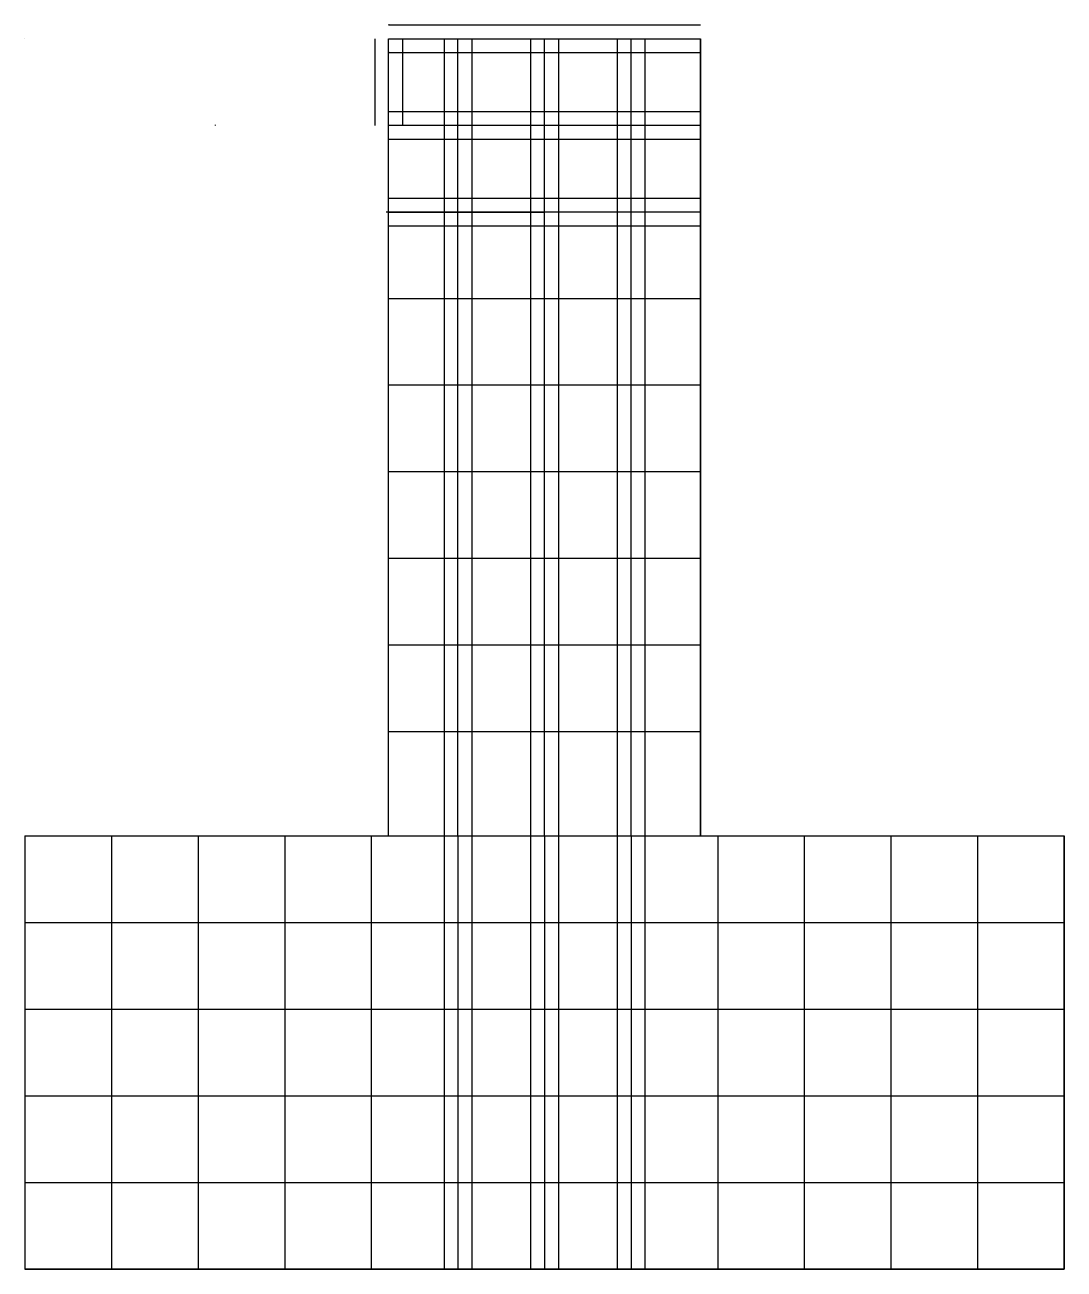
# Model space of a CAD drawing. Units: millimetres at full size, sheet at 1:2. Extents: x -162 to 138, y -166 to 193.
import ezdxf

# ---------------------------------------------------------------- set-up
doc = ezdxf.new("R2010")
doc.units = ezdxf.units.MM
doc.header["$LTSCALE"] = 2
doc.layers.add('0-6', color=7, linetype='Continuous')
doc.layers.add('0-8', color=7, linetype='Continuous')

msp = doc.modelspace()

# ---------------------------------------------------------------- linework, layer by layer
at = {"layer": '0-6'}
for p, q in [((-56.937, 193.276), (33.063, 193.276)), ((-56.824, 193.276), (-56.937, 193.276)), ((-60.937, 189.276), (-60.937, 164.276)), ((-52.937, 189.276), (-52.937, 164.276)), ((-40.937, 189.276), (-40.937, -165.724)), ((-32.937, 189.276), (-32.937, -165.724)), ((-15.937, 189.276), (-15.937, -165.723)), ((-7.937, 189.276), (-7.937, -165.723)), ((9.063, 189.276), (9.063, -165.723)), ((17.063, 189.276), (17.063, -165.723)), ((-56.937, 185.276), (33.063, 185.276)), ((-56.824, 185.276), (-56.937, 185.276)), ((-56.937, -40.723), (-56.937, 185.276)), ((-56.937, 168.276), (33.063, 168.276)), ((-56.937, 160.276), (33.063, 160.276)), ((-56.937, 143.276), (33.063, 143.276)), ((9.063, 139.326), (9.063, 139.276)), ((17.063, 139.326), (17.063, 139.276)), ((-56.937, 135.276), (33.063, 135.276)), ((-161.936, -40.723), (-56.937, -40.723)), ((-161.936, -40.723), (-161.936, -165.724)), ((138.063, -165.724), (-161.936, -165.724))]:
    msp.add_line(p, q, dxfattribs=at)
for points in [[(-56.937, 189.276), (33.063, 189.276), (33.063, -40.723)], [(33.063, -40.723), (138.063, -40.723), (138.063, -165.724)]]:
    msp.add_lwpolyline(points, dxfattribs=at)
at = {"layer": '0-8'}
for p, q in [((-161.937, 189.276), (-161.937, 189.276)), ((-56.937, -40.723), (-56.937, 189.276)), ((-56.937, 189.276), (33.063, 189.276)), ((-36.937, -40.723), (-36.937, 189.276)), ((-11.937, -40.723), (-11.937, 189.276)), ((13.063, -40.723), (13.063, 189.276)), ((33.063, -40.723), (33.063, 189.276)), ((-106.937, 164.276), (-106.937, 164.398)), ((33.063, 164.276), (-56.937, 164.276)), ((-6.937, 164.276), (-6.937, 164.398)), ((-36.808, 139.276), (-57.654, 139.276)), ((33.063, 139.276), (-56.937, 139.276)), ((-56.937, 139.276), (-11.937, 139.276)), ((-47.728, 139.276), (-36.937, 139.276)), ((-36.937, 139.276), (-11.937, 139.276)), ((12.935, 139.276), (-12.543, 139.276)), ((33.063, 114.276), (-56.937, 114.276)), ((33.063, 89.276), (-56.937, 89.276)), ((33.063, 64.276), (-56.937, 64.276)), ((33.063, 39.276), (-56.937, 39.276)), ((33.063, 14.276), (-56.937, 14.276)), ((33.063, -10.724), (-56.937, -10.724)), ((-161.936, -40.723), (-161.936, -165.723)), ((-161.936, -40.723), (138.064, -40.723)), ((-136.936, -40.723), (-136.936, -165.723)), ((-111.936, -40.723), (-111.936, -165.723)), ((-86.936, -40.723), (-86.936, -165.723)), ((-61.936, -40.723), (-61.936, -165.723)), ((-36.936, -40.723), (-36.936, -165.723)), ((-11.936, -40.723), (-11.936, -165.723)), ((13.064, -40.723), (13.064, -165.723)), ((38.064, -40.723), (38.064, -165.723)), ((63.064, -40.723), (63.064, -165.723)), ((88.064, -40.723), (88.064, -165.723)), ((113.064, -40.723), (113.064, -165.723)), ((138.063, -165.724), (138.063, -40.723)), ((138.064, -165.723), (138.064, -40.723)), ((-161.936, -65.723), (138.064, -65.723)), ((-161.936, -90.723), (138.064, -90.723)), ((-161.936, -115.723), (138.064, -115.723)), ((-161.936, -140.723), (138.064, -140.723)), ((-161.937, -165.724), (138.063, -165.724)), ((-161.936, -165.723), (138.064, -165.723)), ((-160.79, -165.724), (-160.79, -165.723)), ((-155.79, -165.724), (-155.79, -165.723)), ((-150.79, -165.724), (-150.79, -165.723)), ((-145.79, -165.724), (-145.79, -165.723)), ((-140.79, -165.724), (-140.79, -165.723)), ((-135.79, -165.724), (-135.79, -165.723)), ((-130.79, -165.724), (-130.79, -165.723)), ((-125.79, -165.724), (-125.79, -165.723)), ((-120.79, -165.724), (-120.79, -165.723)), ((-115.79, -165.724), (-115.79, -165.723)), ((-110.79, -165.724), (-110.79, -165.723)), ((-105.79, -165.724), (-105.79, -165.723)), ((-100.79, -165.724), (-100.79, -165.723)), ((-95.79, -165.724), (-95.79, -165.723)), ((-90.79, -165.724), (-90.79, -165.723)), ((-85.79, -165.724), (-85.79, -165.723)), ((-80.79, -165.724), (-80.79, -165.723)), ((-75.79, -165.724), (-75.79, -165.723)), ((-70.79, -165.724), (-70.79, -165.723)), ((-65.79, -165.724), (-65.79, -165.723)), ((-60.79, -165.724), (-60.79, -165.723)), ((-55.79, -165.724), (-55.79, -165.723)), ((-50.79, -165.724), (-50.79, -165.723)), ((-45.79, -165.724), (-45.79, -165.723)), ((-40.79, -165.724), (-40.79, -165.723)), ((-35.79, -165.724), (-35.79, -165.723)), ((-30.79, -165.724), (-30.79, -165.723)), ((-25.79, -165.724), (-25.79, -165.723)), ((-20.79, -165.724), (-20.79, -165.723)), ((-15.79, -165.724), (-15.79, -165.723)), ((-10.79, -165.724), (-10.79, -165.723)), ((-5.79, -165.724), (-5.79, -165.723)), ((-0.79, -165.724), (-0.79, -165.723)), ((4.21, -165.724), (4.21, -165.723)), ((9.21, -165.724), (9.21, -165.723)), ((14.21, -165.724), (14.21, -165.723)), ((19.21, -165.724), (19.21, -165.723)), ((24.21, -165.724), (24.21, -165.723)), ((29.21, -165.724), (29.21, -165.723)), ((34.21, -165.724), (34.21, -165.723)), ((39.21, -165.724), (39.21, -165.723)), ((44.21, -165.724), (44.21, -165.723)), ((49.21, -165.724), (49.21, -165.723)), ((54.21, -165.724), (54.21, -165.723)), ((59.21, -165.724), (59.21, -165.723)), ((64.21, -165.724), (64.21, -165.723)), ((69.21, -165.724), (69.21, -165.723)), ((74.21, -165.724), (74.21, -165.723)), ((79.21, -165.724), (79.21, -165.723)), ((84.21, -165.724), (84.21, -165.723)), ((89.21, -165.724), (89.21, -165.723)), ((94.21, -165.724), (94.21, -165.723)), ((99.21, -165.724), (99.21, -165.723)), ((104.21, -165.724), (104.21, -165.723)), ((109.21, -165.724), (109.21, -165.723)), ((114.21, -165.724), (114.21, -165.723)), ((119.21, -165.724), (119.21, -165.723)), ((124.21, -165.724), (124.21, -165.723)), ((129.21, -165.724), (129.21, -165.723)), ((134.21, -165.724), (134.21, -165.723))]:
    msp.add_line(p, q, dxfattribs=at)
msp.add_lwpolyline([(13.063, 139.276), (-36.937, 139.276), (-56.937, 139.276)], dxfattribs=at)

doc.saveas('drawing.dxf')
